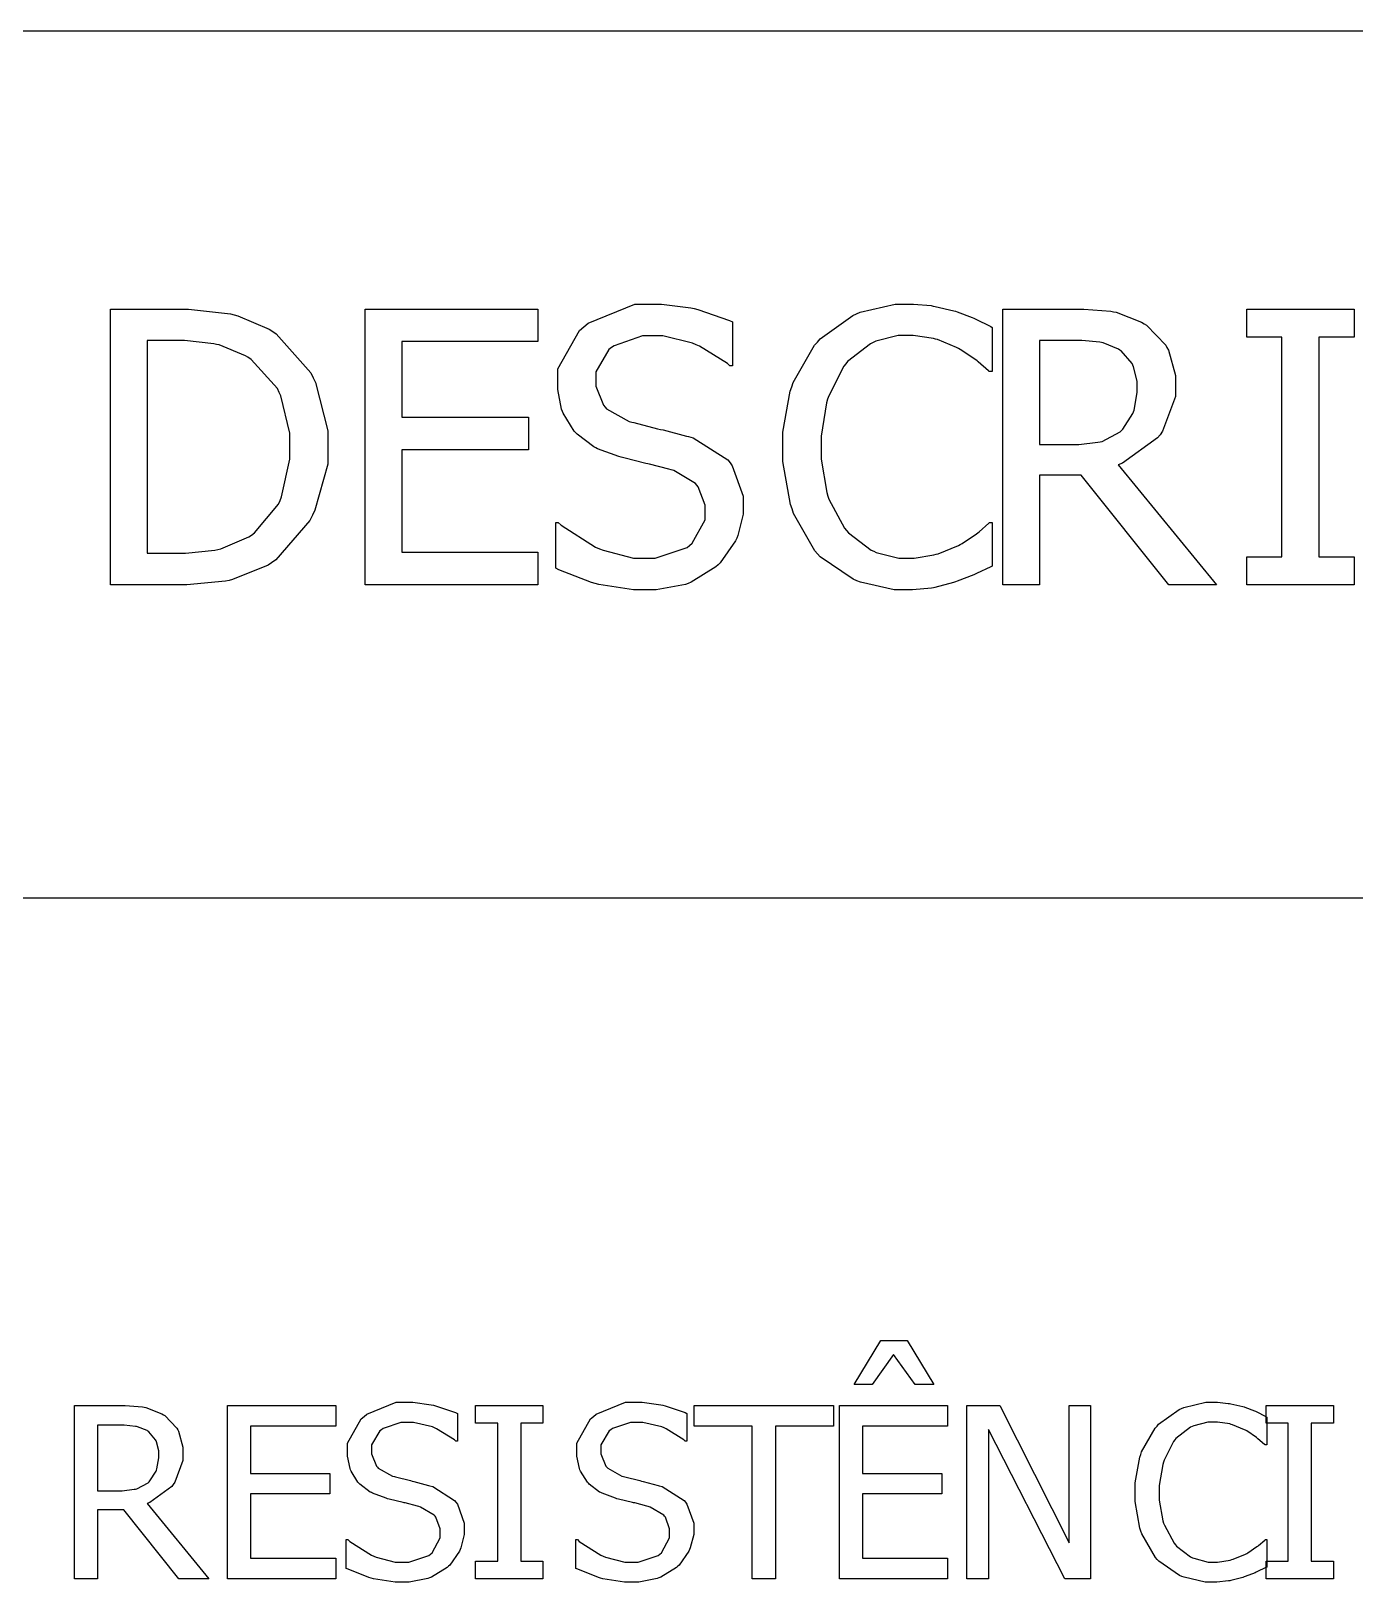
# Model space of a CAD drawing. Header units: millimetres. Extents: x 1974 to 2099, y 1386 to 1555.
# Drawn here: x 2093.226 to 2094.515, y 1488.357 to 1489.868 of the extents above; entities that cross this region are included whole.
import ezdxf

# ---------------------------------------------------------------- set-up
doc = ezdxf.new("R2010")
doc.units = ezdxf.units.MM
doc.layers.add('TEXTO', color=4, linetype='Continuous')

msp = doc.modelspace()

# ---------------------------------------------------------------- linework, layer by layer
at = {"layer": 'TEXTO', "color": 0}
for p, q in [((2098.7779, 1489.868), (2069.8934, 1489.868)), ((2093.3031, 1489.3284), (2093.3031, 1489.5971)), ((2093.3031, 1489.5971), (2093.3643, 1489.5971)), ((2093.3643, 1489.5971), (2093.3792, 1489.5971)), ((2093.3792, 1489.5971), (2093.4201, 1489.5924)), ((2093.4201, 1489.5924), (2093.4237, 1489.5914)), ((2093.4237, 1489.5914), (2093.4272, 1489.5906)), ((2093.4272, 1489.5906), (2093.4579, 1489.5775)), ((2093.5514, 1489.3284), (2093.5514, 1489.5971)), ((2093.5514, 1489.5971), (2093.7195, 1489.5971)), ((2093.7195, 1489.5971), (2093.7195, 1489.5654)), ((2093.7685, 1489.5835), (2093.814, 1489.602)), ((2093.814, 1489.602), (2093.8292, 1489.602)), ((2093.8292, 1489.602), (2093.8399, 1489.602)), ((2093.8399, 1489.602), (2093.8684, 1489.5982)), ((2093.8684, 1489.5982), (2093.8719, 1489.5975)), ((2093.8719, 1489.5975), (2093.8752, 1489.5968)), ((2093.8752, 1489.5968), (2093.9063, 1489.5861)), ((2093.9944, 1489.568), (2094.0262, 1489.5909)), ((2094.0262, 1489.5909), (2094.0299, 1489.5925)), ((2094.0299, 1489.5925), (2094.0335, 1489.5942)), ((2094.0335, 1489.5942), (2094.0677, 1489.602)), ((2094.0677, 1489.602), (2094.0792, 1489.602)), ((2094.0792, 1489.602), (2094.0855, 1489.602)), ((2094.0855, 1489.602), (2094.1026, 1489.6004)), ((2094.1026, 1489.6004), (2094.1046, 1489.5999)), ((2094.1046, 1489.5999), (2094.1066, 1489.5997)), ((2094.1066, 1489.5997), (2094.1247, 1489.5955)), ((2094.1247, 1489.5955), (2094.1265, 1489.5949)), ((2094.1265, 1489.5949), (2094.1279, 1489.5945)), ((2094.1279, 1489.5945), (2094.1426, 1489.5888)), ((2094.1724, 1489.3284), (2094.1724, 1489.5971)), ((2094.1724, 1489.5971), (2094.2417, 1489.5971)), ((2094.2417, 1489.5971), (2094.2513, 1489.5971)), ((2094.2513, 1489.5971), (2094.2777, 1489.595)), ((2094.2777, 1489.595), (2094.2804, 1489.5945)), ((2094.2804, 1489.5945), (2094.2829, 1489.5942)), ((2094.2829, 1489.5942), (2094.3077, 1489.5844)), ((2094.4103, 1489.5697), (2094.4103, 1489.5971)), ((2094.4103, 1489.5971), (2094.5146, 1489.5971)), ((2094.5146, 1489.5971), (2094.5146, 1489.5697)), ((2093.4579, 1489.5775), (2093.4605, 1489.5758)), ((2093.4605, 1489.5758), (2093.4647, 1489.573)), ((2093.7389, 1489.5388), (2093.76, 1489.5762)), ((2093.76, 1489.5762), (2093.7643, 1489.5799)), ((2093.7643, 1489.5799), (2093.7685, 1489.5835)), ((2093.9063, 1489.5861), (2093.9092, 1489.5847)), ((2093.9092, 1489.5847), (2093.9092, 1489.5419)), ((2094.1426, 1489.5888), (2094.1441, 1489.5881)), ((2094.1441, 1489.5881), (2094.1455, 1489.5875)), ((2094.1455, 1489.5875), (2094.1607, 1489.5801)), ((2094.1607, 1489.5801), (2094.1622, 1489.5792)), ((2094.1622, 1489.5792), (2094.1622, 1489.5362)), ((2094.3077, 1489.5844), (2094.3102, 1489.5828)), ((2094.3102, 1489.5828), (2094.3125, 1489.5814)), ((2094.3125, 1489.5814), (2094.3311, 1489.5619)), ((2093.3661, 1489.5664), (2093.3388, 1489.5664)), ((2093.3388, 1489.5664), (2093.3388, 1489.3591)), ((2093.3754, 1489.5664), (2093.3661, 1489.5664)), ((2093.4038, 1489.5633), (2093.3754, 1489.5664)), ((2093.4065, 1489.5626), (2093.4038, 1489.5633)), ((2093.4091, 1489.5621), (2093.4065, 1489.5626)), ((2093.4346, 1489.5516), (2093.4091, 1489.5621)), ((2093.4647, 1489.573), (2093.4983, 1489.535)), ((2093.7195, 1489.5654), (2093.5871, 1489.5654)), ((2093.5871, 1489.5654), (2093.5871, 1489.4917)), ((2093.7939, 1489.5614), (2093.7914, 1489.5595)), ((2093.8216, 1489.5711), (2093.7939, 1489.5614)), ((2093.8316, 1489.5711), (2093.8216, 1489.5711)), ((2093.8412, 1489.5711), (2093.8316, 1489.5711)), ((2093.8702, 1489.5638), (2093.8412, 1489.5711)), ((2093.8736, 1489.5623), (2093.8702, 1489.5638)), ((2093.8769, 1489.5609), (2093.8736, 1489.5623)), ((2093.9044, 1489.5439), (2093.8769, 1489.5609)), ((2093.9682, 1489.5255), (2093.989, 1489.5619)), ((2093.989, 1489.5619), (2093.9918, 1489.5649)), ((2093.9918, 1489.5649), (2093.9944, 1489.568)), ((2094.0437, 1489.5633), (2094.0213, 1489.546)), ((2094.0463, 1489.5645), (2094.0437, 1489.5633)), ((2094.0488, 1489.5657), (2094.0463, 1489.5645)), ((2094.0706, 1489.5714), (2094.0488, 1489.5657)), ((2094.0788, 1489.5714), (2094.0706, 1489.5714)), ((2094.0852, 1489.5714), (2094.0788, 1489.5714)), ((2094.1048, 1489.5685), (2094.0852, 1489.5714)), ((2094.1068, 1489.5678), (2094.1048, 1489.5685)), ((2094.1088, 1489.5673), (2094.1068, 1489.5678)), ((2094.1274, 1489.5596), (2094.1088, 1489.5673)), ((2094.2434, 1489.5664), (2094.2081, 1489.5664)), ((2094.2081, 1489.5664), (2094.2081, 1489.4651)), ((2094.2494, 1489.5664), (2094.2434, 1489.5664)), ((2094.267, 1489.5647), (2094.2494, 1489.5664)), ((2094.2687, 1489.5644), (2094.267, 1489.5647)), ((2094.2702, 1489.5641), (2094.2687, 1489.5644)), ((2094.2851, 1489.558), (2094.2702, 1489.5641)), ((2094.3311, 1489.5619), (2094.3323, 1489.5595)), ((2094.4443, 1489.5697), (2094.4103, 1489.5697)), ((2094.4443, 1489.3558), (2094.4443, 1489.5697)), ((2094.5146, 1489.5697), (2094.4804, 1489.5697)), ((2094.4804, 1489.5697), (2094.4804, 1489.3558)), ((2093.437, 1489.5502), (2093.4346, 1489.5516)), ((2093.4403, 1489.5481), (2093.437, 1489.5502)), ((2093.4658, 1489.5196), (2093.4403, 1489.5481)), ((2093.7888, 1489.5576), (2093.776, 1489.536)), ((2093.7914, 1489.5595), (2093.7888, 1489.5576)), ((2094.0213, 1489.546), (2094.0195, 1489.5437)), ((2094.1292, 1489.5586), (2094.1274, 1489.5596)), ((2094.1309, 1489.5577), (2094.1292, 1489.5586)), ((2094.146, 1489.5477), (2094.1309, 1489.5577)), ((2094.1473, 1489.5466), (2094.146, 1489.5477)), ((2094.1483, 1489.5457), (2094.1473, 1489.5466)), ((2094.1585, 1489.5369), (2094.1483, 1489.5457)), ((2094.2864, 1489.5572), (2094.2851, 1489.558)), ((2094.2876, 1489.5563), (2094.2864, 1489.5572)), ((2094.2983, 1489.5439), (2094.2876, 1489.5563)), ((2094.3323, 1489.5595), (2094.3338, 1489.5572)), ((2094.3338, 1489.5572), (2094.3408, 1489.5324)), ((2093.4983, 1489.535), (2093.5007, 1489.5302)), ((2093.5007, 1489.5302), (2093.503, 1489.5255)), ((2093.7389, 1489.5251), (2093.7389, 1489.5388)), ((2093.776, 1489.536), (2093.776, 1489.5288)), ((2093.9065, 1489.5419), (2093.9044, 1489.5439)), ((2093.9092, 1489.5419), (2093.9065, 1489.5419)), ((2094.0175, 1489.5415), (2094.0028, 1489.5126)), ((2094.0195, 1489.5437), (2094.0175, 1489.5415)), ((2094.1592, 1489.5362), (2094.1585, 1489.5369)), ((2094.1622, 1489.5362), (2094.1592, 1489.5362)), ((2094.2991, 1489.5423), (2094.2983, 1489.5439)), ((2094.2998, 1489.5409), (2094.2991, 1489.5423)), ((2094.3033, 1489.5267), (2094.2998, 1489.5409)), ((2094.3408, 1489.5324), (2094.3408, 1489.5242)), ((2093.4675, 1489.5159), (2093.4658, 1489.5196)), ((2093.4691, 1489.5124), (2093.4675, 1489.5159)), ((2093.503, 1489.5255), (2093.515, 1489.4783)), ((2093.7389, 1489.5187), (2093.7389, 1489.5251)), ((2093.7426, 1489.4995), (2093.7389, 1489.5187)), ((2093.776, 1489.5288), (2093.776, 1489.5221)), ((2093.776, 1489.5221), (2093.7835, 1489.5033)), ((2093.9582, 1489.4772), (2093.9654, 1489.5171)), ((2093.9654, 1489.5171), (2093.9669, 1489.5213)), ((2093.9669, 1489.5213), (2093.9682, 1489.5255)), ((2094.3003, 1489.4987), (2094.3033, 1489.5159)), ((2094.3033, 1489.5215), (2094.3033, 1489.5267)), ((2094.3033, 1489.5159), (2094.3033, 1489.5215)), ((2094.3033, 1489.5215), (2094.3033, 1489.5215)), ((2094.3408, 1489.5242), (2094.3408, 1489.5119)), ((2093.4778, 1489.4762), (2093.4691, 1489.5124)), ((2093.7434, 1489.4974), (2093.7426, 1489.4995)), ((2093.7835, 1489.5033), (2093.785, 1489.5016)), ((2093.785, 1489.5016), (2093.7865, 1489.5)), ((2093.7865, 1489.5), (2093.8083, 1489.4876)), ((2094.0007, 1489.5057), (2093.9955, 1489.4734)), ((2094.0018, 1489.5092), (2094.0007, 1489.5057)), ((2094.0028, 1489.5126), (2094.0018, 1489.5092)), ((2094.3408, 1489.5119), (2094.3281, 1489.4781)), ((2093.5871, 1489.4917), (2093.7105, 1489.4917)), ((2093.7105, 1489.4917), (2093.7105, 1489.46)), ((2093.7442, 1489.4955), (2093.7434, 1489.4974)), ((2093.7549, 1489.4781), (2093.7442, 1489.4955)), ((2093.8083, 1489.4876), (2093.8111, 1489.4869)), ((2093.8111, 1489.4869), (2093.813, 1489.4864)), ((2093.813, 1489.4864), (2093.8362, 1489.4805)), ((2094.2894, 1489.4801), (2094.2991, 1489.4952)), ((2094.2991, 1489.4952), (2094.2996, 1489.4969)), ((2094.2996, 1489.4969), (2094.3003, 1489.4987)), ((2093.4778, 1489.463), (2093.4778, 1489.4762)), ((2093.515, 1489.4783), (2093.515, 1489.4625)), ((2093.7564, 1489.4766), (2093.7549, 1489.4781)), ((2093.7577, 1489.4751), (2093.7564, 1489.4766)), ((2093.774, 1489.4629), (2093.7577, 1489.4751)), ((2093.8362, 1489.4805), (2093.839, 1489.4798)), ((2093.839, 1489.4798), (2093.8417, 1489.4793)), ((2093.8417, 1489.4793), (2093.8644, 1489.4734)), ((2093.8644, 1489.4734), (2093.8663, 1489.4728)), ((2093.8663, 1489.4728), (2093.8708, 1489.4715)), ((2093.8708, 1489.4715), (2093.9046, 1489.4501)), ((2093.9582, 1489.4625), (2093.9582, 1489.4772)), ((2093.9955, 1489.4734), (2093.9955, 1489.4625)), ((2094.2692, 1489.4682), (2094.2866, 1489.4775)), ((2094.2866, 1489.4775), (2094.2881, 1489.4788)), ((2094.2881, 1489.4788), (2094.2894, 1489.4801)), ((2094.3232, 1489.4715), (2094.2891, 1489.447)), ((2094.3256, 1489.4747), (2094.3232, 1489.4715)), ((2094.3281, 1489.4781), (2094.3256, 1489.4747)), ((2093.4778, 1489.4508), (2093.4778, 1489.463)), ((2093.4778, 1489.463), (2093.4778, 1489.463)), ((2093.515, 1489.4625), (2093.515, 1489.4459)), ((2093.515, 1489.4625), (2093.515, 1489.4625)), ((2093.7105, 1489.46), (2093.5871, 1489.46)), ((2093.5871, 1489.46), (2093.5871, 1489.3602)), ((2093.7759, 1489.462), (2093.774, 1489.4629)), ((2093.7777, 1489.461), (2093.7759, 1489.462)), ((2093.7985, 1489.4534), (2093.7777, 1489.461)), ((2093.9582, 1489.4486), (2093.9582, 1489.4625)), ((2093.9955, 1489.4625), (2093.9955, 1489.4507)), ((2094.2081, 1489.4651), (2094.2395, 1489.4651)), ((2094.2395, 1489.4651), (2094.2464, 1489.4651)), ((2094.2464, 1489.4651), (2094.265, 1489.4674)), ((2094.265, 1489.4674), (2094.2673, 1489.4677)), ((2094.2673, 1489.4677), (2094.2692, 1489.4682)), ((2093.4699, 1489.4141), (2093.4778, 1489.4508)), ((2093.515, 1489.4459), (2093.5024, 1489.401)), ((2093.8008, 1489.4527), (2093.7985, 1489.4534)), ((2093.8033, 1489.4521), (2093.8008, 1489.4527)), ((2093.8248, 1489.4467), (2093.8033, 1489.4521)), ((2093.8266, 1489.4464), (2093.8248, 1489.4467)), ((2093.8282, 1489.446), (2093.8266, 1489.4464)), ((2093.8471, 1489.4412), (2093.8282, 1489.446)), ((2093.8493, 1489.4405), (2093.8471, 1489.4412)), ((2093.8521, 1489.4397), (2093.8493, 1489.4405)), ((2093.8732, 1489.4272), (2093.8521, 1489.4397)), ((2093.9046, 1489.4501), (2093.9068, 1489.4472)), ((2093.9068, 1489.4472), (2093.9089, 1489.4444)), ((2093.9089, 1489.4444), (2093.9196, 1489.4148)), ((2093.9656, 1489.4067), (2093.9582, 1489.4486)), ((2093.9955, 1489.4507), (2094.0009, 1489.4184)), ((2094.2891, 1489.447), (2094.2849, 1489.4453)), ((2094.2849, 1489.4453), (2094.3805, 1489.3284)), ((2094.2849, 1489.4453), (2094.2849, 1489.4453)), ((2093.8745, 1489.4254), (2093.8732, 1489.4272)), ((2093.8758, 1489.4238), (2093.8745, 1489.4254)), ((2093.8825, 1489.4059), (2093.8758, 1489.4238)), ((2094.2489, 1489.4353), (2094.2081, 1489.4353)), ((2094.2081, 1489.4353), (2094.2081, 1489.3284)), ((2094.3341, 1489.3284), (2094.2489, 1489.4353)), ((2093.4667, 1489.4071), (2093.4684, 1489.4106)), ((2093.4684, 1489.4106), (2093.4699, 1489.4141)), ((2093.9196, 1489.4148), (2093.9196, 1489.4049)), ((2094.0009, 1489.4184), (2094.0021, 1489.4149)), ((2094.0021, 1489.4149), (2094.0031, 1489.4117)), ((2094.0031, 1489.4117), (2094.0183, 1489.3836)), ((2093.4434, 1489.3791), (2093.4667, 1489.4071)), ((2093.5, 1489.3961), (2093.4975, 1489.3912)), ((2093.5024, 1489.401), (2093.5, 1489.3961)), ((2093.8825, 1489.3994), (2093.8825, 1489.4059)), ((2093.8825, 1489.3918), (2093.8825, 1489.3994)), ((2093.9196, 1489.3971), (2093.9143, 1489.3764)), ((2093.9196, 1489.4049), (2093.9196, 1489.3971)), ((2093.9671, 1489.4023), (2093.9656, 1489.4067)), ((2093.9685, 1489.398), (2093.9671, 1489.4023)), ((2093.9893, 1489.3616), (2093.9685, 1489.398)), ((2093.4405, 1489.3769), (2093.4434, 1489.3791)), ((2093.4975, 1489.3912), (2093.4642, 1489.3527)), ((2093.7369, 1489.3445), (2093.7369, 1489.3892)), ((2093.7369, 1489.3892), (2093.7393, 1489.3892)), ((2093.7393, 1489.3892), (2093.7423, 1489.3864)), ((2093.7423, 1489.3864), (2093.7757, 1489.365)), ((2093.8699, 1489.3689), (2093.8825, 1489.3918)), ((2094.0183, 1489.3836), (2094.0203, 1489.3813)), ((2094.0203, 1489.3813), (2094.0221, 1489.3791)), ((2094.0221, 1489.3791), (2094.0442, 1489.3623)), ((2094.1468, 1489.3782), (2094.1481, 1489.3792)), ((2094.1481, 1489.3792), (2094.1493, 1489.3801)), ((2094.1493, 1489.3801), (2094.1587, 1489.3885)), ((2094.1587, 1489.3885), (2094.1595, 1489.3892)), ((2094.1595, 1489.3892), (2094.1622, 1489.3892)), ((2094.1622, 1489.3892), (2094.1622, 1489.3466)), ((2093.4077, 1489.3629), (2093.4107, 1489.3635)), ((2093.4107, 1489.3635), (2093.4379, 1489.3753)), ((2093.4379, 1489.3753), (2093.4405, 1489.3769)), ((2093.7757, 1489.365), (2093.7794, 1489.3635)), ((2093.7794, 1489.3635), (2093.7831, 1489.362)), ((2093.8337, 1489.3543), (2093.8648, 1489.3647)), ((2093.8648, 1489.3647), (2093.8673, 1489.3668)), ((2093.8673, 1489.3668), (2093.8699, 1489.3689)), ((2093.9122, 1489.3713), (2093.8972, 1489.3497)), ((2093.9132, 1489.3738), (2093.9122, 1489.3713)), ((2093.9143, 1489.3764), (2093.9132, 1489.3738)), ((2094.1096, 1489.3587), (2094.1292, 1489.3668)), ((2094.1292, 1489.3668), (2094.1309, 1489.3677)), ((2094.1309, 1489.3677), (2094.1327, 1489.3687)), ((2094.1327, 1489.3687), (2094.1468, 1489.3782)), ((2093.3388, 1489.3591), (2093.3661, 1489.3591)), ((2093.3661, 1489.3591), (2093.3764, 1489.3591)), ((2093.3764, 1489.3591), (2093.4047, 1489.3623)), ((2093.4047, 1489.3623), (2093.4077, 1489.3629)), ((2093.4601, 1489.3499), (2093.4567, 1489.3477)), ((2093.4642, 1489.3527), (2093.4601, 1489.3499)), ((2093.5871, 1489.3602), (2093.7195, 1489.3602)), ((2093.7195, 1489.3602), (2093.7195, 1489.3284)), ((2093.7831, 1489.362), (2093.8127, 1489.3543)), ((2093.8127, 1489.3543), (2093.8226, 1489.3543)), ((2093.8226, 1489.3543), (2093.8337, 1489.3543)), ((2093.8972, 1489.3497), (2093.8953, 1489.3478)), ((2093.992, 1489.3587), (2093.9893, 1489.3616)), ((2093.9946, 1489.3558), (2093.992, 1489.3587)), ((2094.0266, 1489.3339), (2093.9946, 1489.3558)), ((2094.0442, 1489.3623), (2094.0467, 1489.3611)), ((2094.0467, 1489.3611), (2094.0492, 1489.36)), ((2094.0492, 1489.36), (2094.0713, 1489.3543)), ((2094.0713, 1489.3543), (2094.0788, 1489.3543)), ((2094.0788, 1489.3543), (2094.086, 1489.3543)), ((2094.086, 1489.3543), (2094.1053, 1489.3575)), ((2094.1053, 1489.3575), (2094.1076, 1489.3581)), ((2094.1076, 1489.3581), (2094.1096, 1489.3587)), ((2094.4103, 1489.3284), (2094.4103, 1489.3558)), ((2094.4103, 1489.3558), (2094.4443, 1489.3558)), ((2094.4804, 1489.3558), (2094.5146, 1489.3558)), ((2094.5146, 1489.3558), (2094.5146, 1489.3284)), ((2094.5146, 1489.3558), (2094.5146, 1489.3558)), ((2093.4221, 1489.3335), (2093.4187, 1489.3327)), ((2093.4567, 1489.3477), (2093.4221, 1489.3335)), ((2093.7398, 1489.343), (2093.7369, 1489.3445)), ((2093.7719, 1489.3307), (2093.7398, 1489.343)), ((2093.893, 1489.3459), (2093.8687, 1489.3309)), ((2093.8953, 1489.3478), (2093.893, 1489.3459)), ((2094.0302, 1489.3323), (2094.0266, 1489.3339)), ((2094.1441, 1489.3381), (2094.1281, 1489.3319)), ((2094.1455, 1489.3387), (2094.1441, 1489.3381)), ((2094.1468, 1489.3394), (2094.1455, 1489.3387)), ((2094.1607, 1489.3459), (2094.1468, 1489.3394)), ((2094.1622, 1489.3466), (2094.1607, 1489.3459)), ((2093.365, 1489.3284), (2093.3031, 1489.3284)), ((2093.3775, 1489.3284), (2093.365, 1489.3284)), ((2093.4151, 1489.332), (2093.3775, 1489.3284)), ((2093.4187, 1489.3327), (2093.4151, 1489.332)), ((2093.7195, 1489.3284), (2093.5514, 1489.3284)), ((2093.7195, 1489.3284), (2093.7195, 1489.3284)), ((2093.7754, 1489.3296), (2093.7719, 1489.3307)), ((2093.7788, 1489.3286), (2093.7754, 1489.3296)), ((2093.8126, 1489.3235), (2093.7788, 1489.3286)), ((2093.8251, 1489.3235), (2093.8126, 1489.3235)), ((2093.8347, 1489.3235), (2093.8251, 1489.3235)), ((2093.8251, 1489.3235), (2093.8251, 1489.3235)), ((2093.8632, 1489.3288), (2093.8347, 1489.3235)), ((2093.866, 1489.3298), (2093.8632, 1489.3288)), ((2093.8687, 1489.3309), (2093.866, 1489.3298)), ((2094.0338, 1489.3309), (2094.0302, 1489.3323)), ((2094.0665, 1489.3235), (2094.0338, 1489.3309)), ((2094.0786, 1489.3235), (2094.0665, 1489.3235)), ((2094.0846, 1489.3235), (2094.0786, 1489.3235)), ((2094.0786, 1489.3235), (2094.0786, 1489.3235)), ((2094.1029, 1489.3252), (2094.0846, 1489.3235)), ((2094.1048, 1489.3255), (2094.1029, 1489.3252)), ((2094.1063, 1489.3259), (2094.1048, 1489.3255)), ((2094.1245, 1489.3307), (2094.1063, 1489.3259)), ((2094.1265, 1489.3312), (2094.1245, 1489.3307)), ((2094.1281, 1489.3319), (2094.1265, 1489.3312)), ((2094.2081, 1489.3284), (2094.1724, 1489.3284)), ((2094.3805, 1489.3284), (2094.3341, 1489.3284)), ((2094.5146, 1489.3284), (2094.4103, 1489.3284)), ((2098.7779, 1489.0232), (2069.8934, 1489.0232)), ((2094.0276, 1488.5492), (2094.0535, 1488.5922)), ((2094.0661, 1488.5783), (2094.0452, 1488.5492)), ((2094.0535, 1488.5922), (2094.0792, 1488.5922)), ((2094.087, 1488.5492), (2094.0661, 1488.5783)), ((2094.0792, 1488.5922), (2094.1051, 1488.5492)), ((2094.0792, 1488.5922), (2094.0792, 1488.5922)), ((2094.0452, 1488.5492), (2094.0276, 1488.5492)), ((2094.1051, 1488.5492), (2094.087, 1488.5492)), ((2093.2681, 1488.3598), (2093.2681, 1488.5287)), ((2093.2681, 1488.5287), (2093.3116, 1488.5287)), ((2093.3116, 1488.5287), (2093.3176, 1488.5287)), ((2093.3176, 1488.5287), (2093.3343, 1488.5274)), ((2093.3343, 1488.5274), (2093.336, 1488.5271)), ((2093.336, 1488.5271), (2093.3376, 1488.5269)), ((2093.3376, 1488.5269), (2093.3531, 1488.5207)), ((2093.3531, 1488.5207), (2093.3547, 1488.5197)), ((2093.3547, 1488.5197), (2093.3561, 1488.5189)), ((2093.3561, 1488.5189), (2093.3678, 1488.5066)), ((2093.4171, 1488.3598), (2093.4171, 1488.5287)), ((2093.4171, 1488.5287), (2093.5227, 1488.5287)), ((2093.5227, 1488.5287), (2093.5227, 1488.5087)), ((2093.5475, 1488.5156), (2093.5502, 1488.5179)), ((2093.5502, 1488.5179), (2093.5528, 1488.5202)), ((2093.5528, 1488.5202), (2093.5814, 1488.5318)), ((2093.5814, 1488.5318), (2093.591, 1488.5318)), ((2093.591, 1488.5318), (2093.5977, 1488.5318)), ((2093.5977, 1488.5318), (2093.6157, 1488.5294)), ((2093.6157, 1488.5294), (2093.6178, 1488.5289)), ((2093.6178, 1488.5289), (2093.6199, 1488.5284)), ((2093.6199, 1488.5284), (2093.6394, 1488.5218)), ((2093.6394, 1488.5218), (2093.6413, 1488.5208)), ((2093.6413, 1488.5208), (2093.6413, 1488.494)), ((2093.6589, 1488.5115), (2093.6589, 1488.5287)), ((2093.6589, 1488.5287), (2093.7245, 1488.5287)), ((2093.7245, 1488.5287), (2093.7245, 1488.5115)), ((2093.7709, 1488.5156), (2093.7736, 1488.5179)), ((2093.7736, 1488.5179), (2093.7762, 1488.5202)), ((2093.7762, 1488.5202), (2093.8049, 1488.5318)), ((2093.8049, 1488.5318), (2093.8144, 1488.5318)), ((2093.8144, 1488.5318), (2093.8211, 1488.5318)), ((2093.8211, 1488.5318), (2093.8392, 1488.5294)), ((2093.8392, 1488.5294), (2093.8413, 1488.5289)), ((2093.8413, 1488.5289), (2093.8434, 1488.5284)), ((2093.8434, 1488.5284), (2093.8629, 1488.5218)), ((2093.8629, 1488.5218), (2093.8647, 1488.5208)), ((2093.8647, 1488.5208), (2093.8647, 1488.494)), ((2093.8718, 1488.5087), (2093.8718, 1488.5287)), ((2093.8718, 1488.5287), (2094.0076, 1488.5287)), ((2094.0076, 1488.5287), (2094.0076, 1488.5087)), ((2094.0132, 1488.3598), (2094.0132, 1488.5287)), ((2094.0132, 1488.5287), (2094.1187, 1488.5287)), ((2094.1187, 1488.5287), (2094.1187, 1488.5087)), ((2094.1374, 1488.3598), (2094.1374, 1488.5287)), ((2094.1374, 1488.5287), (2094.1694, 1488.5287)), ((2094.1694, 1488.5287), (2094.2372, 1488.395)), ((2094.2372, 1488.395), (2094.2372, 1488.5287)), ((2094.2372, 1488.5287), (2094.258, 1488.5287)), ((2094.258, 1488.5287), (2094.258, 1488.3598)), ((2094.258, 1488.5287), (2094.258, 1488.5287)), ((2094.3241, 1488.5104), (2094.3443, 1488.5249)), ((2094.3443, 1488.5249), (2094.3465, 1488.5258)), ((2094.3465, 1488.5258), (2094.3487, 1488.5269)), ((2094.3487, 1488.5269), (2094.3703, 1488.5318)), ((2094.3703, 1488.5318), (2094.3775, 1488.5318)), ((2094.3775, 1488.5318), (2094.3815, 1488.5318)), ((2094.3815, 1488.5318), (2094.3921, 1488.5308)), ((2094.3921, 1488.5308), (2094.3934, 1488.5305)), ((2094.3934, 1488.5305), (2094.3947, 1488.5303)), ((2094.3947, 1488.5303), (2094.4064, 1488.5278)), ((2094.4064, 1488.5278), (2094.4074, 1488.5274)), ((2094.4074, 1488.5274), (2094.4081, 1488.5271)), ((2094.4081, 1488.5271), (2094.4175, 1488.5236)), ((2094.4175, 1488.5236), (2094.4185, 1488.5231)), ((2094.4185, 1488.5231), (2094.4193, 1488.5227)), ((2094.4193, 1488.5227), (2094.4287, 1488.5181)), ((2094.4287, 1488.5181), (2094.4297, 1488.5175)), ((2094.429, 1488.5115), (2094.429, 1488.5287)), ((2094.429, 1488.5287), (2094.4945, 1488.5287)), ((2094.4297, 1488.5175), (2094.4297, 1488.4904)), ((2094.4945, 1488.5287), (2094.4945, 1488.5115)), ((2093.3128, 1488.5094), (2093.2906, 1488.5094)), ((2093.2906, 1488.5094), (2093.2906, 1488.4457)), ((2093.3165, 1488.5094), (2093.3128, 1488.5094)), ((2093.3276, 1488.5084), (2093.3165, 1488.5094)), ((2093.3286, 1488.5081), (2093.3276, 1488.5084)), ((2093.3296, 1488.5079), (2093.3286, 1488.5081)), ((2093.3388, 1488.5042), (2093.3296, 1488.5079)), ((2093.3397, 1488.5036), (2093.3388, 1488.5042)), ((2093.3405, 1488.503), (2093.3397, 1488.5036)), ((2093.3472, 1488.4953), (2093.3405, 1488.503)), ((2093.3678, 1488.5066), (2093.3687, 1488.5051)), ((2093.3687, 1488.5051), (2093.3694, 1488.5036)), ((2093.3694, 1488.5036), (2093.3738, 1488.4881)), ((2093.5227, 1488.5087), (2093.4396, 1488.5087)), ((2093.4396, 1488.5087), (2093.4396, 1488.4625)), ((2093.5342, 1488.4921), (2093.5475, 1488.5156)), ((2093.5655, 1488.5039), (2093.5576, 1488.4904)), ((2093.5671, 1488.5051), (2093.5655, 1488.5039)), ((2093.5687, 1488.5063), (2093.5671, 1488.5051)), ((2093.5861, 1488.5123), (2093.5687, 1488.5063)), ((2093.5925, 1488.5123), (2093.5861, 1488.5123)), ((2093.5985, 1488.5123), (2093.5925, 1488.5123)), ((2093.6168, 1488.5079), (2093.5985, 1488.5123)), ((2093.6189, 1488.5069), (2093.6168, 1488.5079)), ((2093.6209, 1488.5061), (2093.6189, 1488.5069)), ((2093.6382, 1488.4953), (2093.6209, 1488.5061)), ((2093.6805, 1488.5115), (2093.6589, 1488.5115)), ((2093.6805, 1488.377), (2093.6805, 1488.5115)), ((2093.7245, 1488.5115), (2093.703, 1488.5115)), ((2093.703, 1488.5115), (2093.703, 1488.377)), ((2093.7576, 1488.4921), (2093.7709, 1488.5156)), ((2093.789, 1488.5039), (2093.781, 1488.4904)), ((2093.7907, 1488.5051), (2093.789, 1488.5039)), ((2093.7922, 1488.5063), (2093.7907, 1488.5051)), ((2093.8096, 1488.5123), (2093.7922, 1488.5063)), ((2093.8159, 1488.5123), (2093.8096, 1488.5123)), ((2093.8219, 1488.5123), (2093.8159, 1488.5123)), ((2093.8403, 1488.5079), (2093.8219, 1488.5123)), ((2093.8424, 1488.5069), (2093.8403, 1488.5079)), ((2093.8444, 1488.5061), (2093.8424, 1488.5069)), ((2093.8617, 1488.4953), (2093.8444, 1488.5061)), ((2093.9284, 1488.5087), (2093.8718, 1488.5087)), ((2093.9284, 1488.3598), (2093.9284, 1488.5087)), ((2094.0076, 1488.5087), (2093.951, 1488.5087)), ((2093.951, 1488.5087), (2093.951, 1488.3598)), ((2094.1187, 1488.5087), (2094.0356, 1488.5087)), ((2094.0356, 1488.5087), (2094.0356, 1488.4625)), ((2094.233, 1488.3598), (2094.1585, 1488.5054)), ((2094.1585, 1488.5054), (2094.1585, 1488.3598)), ((2094.3077, 1488.4837), (2094.3209, 1488.5066)), ((2094.3209, 1488.5066), (2094.3227, 1488.5085)), ((2094.3227, 1488.5085), (2094.3241, 1488.5104)), ((2094.3552, 1488.5075), (2094.341, 1488.4966)), ((2094.3569, 1488.5082), (2094.3552, 1488.5075)), ((2094.3584, 1488.5089), (2094.3569, 1488.5082)), ((2094.3721, 1488.5126), (2094.3584, 1488.5089)), ((2094.3773, 1488.5126), (2094.3721, 1488.5126)), ((2094.3815, 1488.5126), (2094.3773, 1488.5126)), ((2094.3937, 1488.5107), (2094.3815, 1488.5126)), ((2094.3949, 1488.5103), (2094.3937, 1488.5107)), ((2094.3962, 1488.51), (2094.3949, 1488.5103)), ((2094.4078, 1488.5051), (2094.3962, 1488.51)), ((2094.409, 1488.5046), (2094.4078, 1488.5051)), ((2094.41, 1488.504), (2094.409, 1488.5046)), ((2094.4195, 1488.4976), (2094.41, 1488.504)), ((2094.4503, 1488.5115), (2094.429, 1488.5115)), ((2094.4503, 1488.377), (2094.4503, 1488.5115)), ((2094.4945, 1488.5115), (2094.4729, 1488.5115)), ((2094.4729, 1488.5115), (2094.4729, 1488.377)), ((2093.3477, 1488.4943), (2093.3472, 1488.4953)), ((2093.3481, 1488.4933), (2093.3477, 1488.4943)), ((2093.3503, 1488.4845), (2093.3481, 1488.4933)), ((2093.3738, 1488.4881), (2093.3738, 1488.4828)), ((2093.5342, 1488.4834), (2093.5342, 1488.4921)), ((2093.5576, 1488.4904), (2093.5576, 1488.4859)), ((2093.6396, 1488.494), (2093.6382, 1488.4953)), ((2093.6413, 1488.494), (2093.6396, 1488.494)), ((2093.7576, 1488.4834), (2093.7576, 1488.4921)), ((2093.781, 1488.4904), (2093.781, 1488.4859)), ((2093.8631, 1488.494), (2093.8617, 1488.4953)), ((2093.8647, 1488.494), (2093.8631, 1488.494)), ((2094.3388, 1488.4937), (2094.3296, 1488.4756)), ((2094.3401, 1488.4951), (2094.3388, 1488.4937)), ((2094.341, 1488.4966), (2094.3401, 1488.4951)), ((2094.4202, 1488.4969), (2094.4195, 1488.4976)), ((2094.421, 1488.4963), (2094.4202, 1488.4969)), ((2094.4274, 1488.4908), (2094.421, 1488.4963)), ((2094.4279, 1488.4904), (2094.4274, 1488.4908)), ((2094.4297, 1488.4904), (2094.4279, 1488.4904)), ((2093.3484, 1488.4669), (2093.3503, 1488.4777)), ((2093.3503, 1488.4812), (2093.3503, 1488.4845)), ((2093.3503, 1488.4777), (2093.3503, 1488.4812)), ((2093.3503, 1488.4812), (2093.3503, 1488.4812)), ((2093.3738, 1488.4751), (2093.3659, 1488.454)), ((2093.3738, 1488.4828), (2093.3738, 1488.4751)), ((2093.5342, 1488.4795), (2093.5342, 1488.4834)), ((2093.5366, 1488.4673), (2093.5342, 1488.4795)), ((2093.5576, 1488.4859), (2093.5576, 1488.4816)), ((2093.5576, 1488.4816), (2093.5622, 1488.4697)), ((2093.7576, 1488.4795), (2093.7576, 1488.4834)), ((2093.76, 1488.4673), (2093.7576, 1488.4795)), ((2093.781, 1488.4859), (2093.781, 1488.4816)), ((2093.781, 1488.4816), (2093.7857, 1488.4697)), ((2094.3015, 1488.4533), (2094.306, 1488.4784)), ((2094.306, 1488.4784), (2094.307, 1488.481)), ((2094.307, 1488.481), (2094.3077, 1488.4837)), ((2094.3289, 1488.4735), (2094.3284, 1488.4713)), ((2094.3296, 1488.4756), (2094.3289, 1488.4735)), ((2093.3416, 1488.4552), (2093.3476, 1488.4647)), ((2093.3476, 1488.4647), (2093.348, 1488.4658)), ((2093.348, 1488.4658), (2093.3484, 1488.4669)), ((2093.4396, 1488.4625), (2093.517, 1488.4625)), ((2093.517, 1488.4625), (2093.517, 1488.4425)), ((2093.5371, 1488.4661), (2093.5366, 1488.4673)), ((2093.5375, 1488.4648), (2093.5371, 1488.4661)), ((2093.5443, 1488.454), (2093.5375, 1488.4648)), ((2093.5622, 1488.4697), (2093.5632, 1488.4687)), ((2093.5632, 1488.4687), (2093.564, 1488.4676)), ((2093.564, 1488.4676), (2093.5778, 1488.4599)), ((2093.5778, 1488.4599), (2093.5797, 1488.4594)), ((2093.5797, 1488.4594), (2093.5809, 1488.4591)), ((2093.5809, 1488.4591), (2093.5954, 1488.4555)), ((2093.7605, 1488.4661), (2093.76, 1488.4673)), ((2093.761, 1488.4648), (2093.7605, 1488.4661)), ((2093.7678, 1488.454), (2093.761, 1488.4648)), ((2093.7857, 1488.4697), (2093.7867, 1488.4687)), ((2093.7867, 1488.4687), (2093.7876, 1488.4676)), ((2093.7876, 1488.4676), (2093.8012, 1488.4599)), ((2093.8012, 1488.4599), (2093.8031, 1488.4594)), ((2093.8031, 1488.4594), (2093.8042, 1488.4591)), ((2093.8042, 1488.4591), (2093.8188, 1488.4555)), ((2094.0356, 1488.4625), (2094.113, 1488.4625)), ((2094.113, 1488.4625), (2094.113, 1488.4425)), ((2094.3284, 1488.4713), (2094.3248, 1488.4509)), ((2093.2906, 1488.4457), (2093.3102, 1488.4457)), ((2093.3102, 1488.4457), (2093.3145, 1488.4457)), ((2093.3145, 1488.4457), (2093.3263, 1488.4471)), ((2093.3263, 1488.4471), (2093.3276, 1488.4473)), ((2093.3276, 1488.4473), (2093.3289, 1488.4476)), ((2093.3289, 1488.4476), (2093.3399, 1488.4535)), ((2093.3399, 1488.4535), (2093.3408, 1488.4544)), ((2093.3408, 1488.4544), (2093.3416, 1488.4552)), ((2093.3628, 1488.4497), (2093.3414, 1488.4343)), ((2093.3644, 1488.4518), (2093.3628, 1488.4497)), ((2093.3659, 1488.454), (2093.3644, 1488.4518)), ((2093.517, 1488.4425), (2093.4396, 1488.4425)), ((2093.4396, 1488.4425), (2093.4396, 1488.3798)), ((2093.5452, 1488.453), (2093.5443, 1488.454)), ((2093.546, 1488.4521), (2093.5452, 1488.453)), ((2093.5562, 1488.4443), (2093.546, 1488.4521)), ((2093.5573, 1488.4438), (2093.5562, 1488.4443)), ((2093.5585, 1488.4432), (2093.5573, 1488.4438)), ((2093.5716, 1488.4383), (2093.5585, 1488.4432)), ((2093.5954, 1488.4555), (2093.5971, 1488.455)), ((2093.5971, 1488.455), (2093.5988, 1488.4546)), ((2093.5988, 1488.4546), (2093.613, 1488.4509)), ((2093.613, 1488.4509), (2093.6142, 1488.4505)), ((2093.6142, 1488.4505), (2093.6171, 1488.4497)), ((2093.6171, 1488.4497), (2093.6384, 1488.4363)), ((2093.7687, 1488.453), (2093.7678, 1488.454)), ((2093.7695, 1488.4521), (2093.7687, 1488.453)), ((2093.7797, 1488.4443), (2093.7695, 1488.4521)), ((2093.7809, 1488.4438), (2093.7797, 1488.4443)), ((2093.7821, 1488.4432), (2093.7809, 1488.4438)), ((2093.795, 1488.4383), (2093.7821, 1488.4432)), ((2093.8188, 1488.4555), (2093.8206, 1488.455)), ((2093.8206, 1488.455), (2093.8222, 1488.4546)), ((2093.8222, 1488.4546), (2093.8366, 1488.4509)), ((2093.8366, 1488.4509), (2093.8377, 1488.4505)), ((2093.8377, 1488.4505), (2093.8406, 1488.4497)), ((2093.8406, 1488.4497), (2093.8619, 1488.4363)), ((2094.113, 1488.4425), (2094.0356, 1488.4425)), ((2094.0356, 1488.4425), (2094.0356, 1488.3798)), ((2094.3015, 1488.444), (2094.3015, 1488.4533)), ((2094.3015, 1488.4353), (2094.3015, 1488.444)), ((2094.3248, 1488.4509), (2094.3248, 1488.444)), ((2094.3248, 1488.444), (2094.3248, 1488.4366)), ((2093.3162, 1488.427), (2093.2906, 1488.427)), ((2093.2906, 1488.427), (2093.2906, 1488.3598)), ((2093.3697, 1488.3598), (2093.3162, 1488.427)), ((2093.3414, 1488.4343), (2093.3388, 1488.4333)), ((2093.3388, 1488.4333), (2093.3989, 1488.3598)), ((2093.3388, 1488.4333), (2093.3388, 1488.4333)), ((2093.5731, 1488.4379), (2093.5716, 1488.4383)), ((2093.5746, 1488.4376), (2093.5731, 1488.4379)), ((2093.5882, 1488.4343), (2093.5746, 1488.4376)), ((2093.5893, 1488.434), (2093.5882, 1488.4343)), ((2093.5904, 1488.4338), (2093.5893, 1488.434)), ((2093.6022, 1488.4307), (2093.5904, 1488.4338)), ((2093.6035, 1488.4303), (2093.6022, 1488.4307)), ((2093.6053, 1488.4297), (2093.6035, 1488.4303)), ((2093.6186, 1488.4219), (2093.6053, 1488.4297)), ((2093.6384, 1488.4363), (2093.6397, 1488.4345)), ((2093.6397, 1488.4345), (2093.6411, 1488.4327)), ((2093.6411, 1488.4327), (2093.6478, 1488.414)), ((2093.7965, 1488.4379), (2093.795, 1488.4383)), ((2093.7981, 1488.4376), (2093.7965, 1488.4379)), ((2093.8116, 1488.4343), (2093.7981, 1488.4376)), ((2093.8128, 1488.434), (2093.8116, 1488.4343)), ((2093.8139, 1488.4338), (2093.8128, 1488.434)), ((2093.8257, 1488.4307), (2093.8139, 1488.4338)), ((2093.827, 1488.4303), (2093.8257, 1488.4307)), ((2093.8288, 1488.4297), (2093.827, 1488.4303)), ((2093.8421, 1488.4219), (2093.8288, 1488.4297)), ((2093.8619, 1488.4363), (2093.8632, 1488.4345)), ((2093.8632, 1488.4345), (2093.8645, 1488.4327)), ((2093.8645, 1488.4327), (2093.8713, 1488.414)), ((2094.306, 1488.4091), (2094.3015, 1488.4353)), ((2094.3248, 1488.4366), (2094.3284, 1488.4163)), ((2093.6194, 1488.4209), (2093.6186, 1488.4219)), ((2093.6202, 1488.4198), (2093.6194, 1488.4209)), ((2093.6245, 1488.4086), (2093.6202, 1488.4198)), ((2093.6478, 1488.414), (2093.6478, 1488.4079)), ((2093.843, 1488.4209), (2093.8421, 1488.4219)), ((2093.8437, 1488.4198), (2093.843, 1488.4209)), ((2093.8479, 1488.4086), (2093.8437, 1488.4198)), ((2093.8713, 1488.414), (2093.8713, 1488.4079)), ((2094.3284, 1488.4163), (2094.3291, 1488.4142)), ((2094.3291, 1488.4142), (2094.3298, 1488.4121)), ((2094.3298, 1488.4121), (2094.3393, 1488.3945)), ((2093.5329, 1488.3699), (2093.5329, 1488.3981)), ((2093.5329, 1488.3981), (2093.5345, 1488.3981)), ((2093.5345, 1488.3981), (2093.5363, 1488.3963)), ((2093.5363, 1488.3963), (2093.5573, 1488.3829)), ((2093.6164, 1488.3853), (2093.6245, 1488.3996)), ((2093.6245, 1488.4044), (2093.6245, 1488.4086)), ((2093.6245, 1488.3996), (2093.6245, 1488.4044)), ((2093.6478, 1488.403), (2093.6445, 1488.39)), ((2093.6478, 1488.4079), (2093.6478, 1488.403)), ((2093.7564, 1488.3699), (2093.7564, 1488.3981)), ((2093.7564, 1488.3981), (2093.758, 1488.3981)), ((2093.758, 1488.3981), (2093.7598, 1488.3963)), ((2093.7598, 1488.3963), (2093.7808, 1488.3829)), ((2093.8399, 1488.3853), (2093.8479, 1488.3996)), ((2093.8479, 1488.4044), (2093.8479, 1488.4086)), ((2093.8479, 1488.3996), (2093.8479, 1488.4044)), ((2093.8713, 1488.403), (2093.8679, 1488.39)), ((2093.8713, 1488.4079), (2093.8713, 1488.403)), ((2094.307, 1488.4063), (2094.306, 1488.4091)), ((2094.308, 1488.4036), (2094.307, 1488.4063)), ((2094.3212, 1488.3807), (2094.308, 1488.4036)), ((2094.4215, 1488.3924), (2094.4277, 1488.3976)), ((2094.4277, 1488.3976), (2094.4279, 1488.3981)), ((2094.4279, 1488.3981), (2094.4297, 1488.3981)), ((2094.4297, 1488.3981), (2094.4297, 1488.3713)), ((2093.5573, 1488.3829), (2093.5597, 1488.3819)), ((2093.5597, 1488.3819), (2093.562, 1488.381)), ((2093.562, 1488.381), (2093.5806, 1488.3761)), ((2093.5937, 1488.3761), (2093.6132, 1488.3827)), ((2093.6132, 1488.3827), (2093.6149, 1488.3839)), ((2093.6149, 1488.3839), (2093.6164, 1488.3853)), ((2093.6431, 1488.3868), (2093.6337, 1488.3732)), ((2093.6438, 1488.3884), (2093.6431, 1488.3868)), ((2093.6445, 1488.39), (2093.6438, 1488.3884)), ((2093.7808, 1488.3829), (2093.7832, 1488.3819)), ((2093.7832, 1488.3819), (2093.7855, 1488.381)), ((2093.7855, 1488.381), (2093.8041, 1488.3761)), ((2093.8173, 1488.3761), (2093.8368, 1488.3827)), ((2093.8368, 1488.3827), (2093.8384, 1488.3839)), ((2093.8384, 1488.3839), (2093.8399, 1488.3853)), ((2093.8666, 1488.3868), (2093.8571, 1488.3732)), ((2093.8673, 1488.3884), (2093.8666, 1488.3868)), ((2093.8679, 1488.39), (2093.8673, 1488.3884)), ((2094.3393, 1488.3945), (2094.3405, 1488.393)), ((2094.3405, 1488.393), (2094.3417, 1488.3917)), ((2094.3417, 1488.3917), (2094.3554, 1488.3812)), ((2094.3554, 1488.3812), (2094.3572, 1488.3804)), ((2094.3967, 1488.3789), (2094.409, 1488.3839)), ((2094.409, 1488.3839), (2094.41, 1488.3845)), ((2094.41, 1488.3845), (2094.4111, 1488.3852)), ((2094.4111, 1488.3852), (2094.42, 1488.3912)), ((2094.42, 1488.3912), (2094.421, 1488.3917)), ((2094.421, 1488.3917), (2094.4215, 1488.3924)), ((2093.4396, 1488.3798), (2093.5227, 1488.3798)), ((2093.5227, 1488.3798), (2093.5227, 1488.3598)), ((2093.5347, 1488.3691), (2093.5329, 1488.3699)), ((2093.555, 1488.3612), (2093.5347, 1488.3691)), ((2093.5806, 1488.3761), (2093.5868, 1488.3761)), ((2093.5868, 1488.3761), (2093.5937, 1488.3761)), ((2093.6311, 1488.3709), (2093.6158, 1488.3614)), ((2093.6325, 1488.3721), (2093.6311, 1488.3709)), ((2093.6337, 1488.3732), (2093.6325, 1488.3721)), ((2093.6589, 1488.3598), (2093.6589, 1488.377)), ((2093.6589, 1488.377), (2093.6805, 1488.377)), ((2093.703, 1488.377), (2093.7245, 1488.377)), ((2093.7245, 1488.377), (2093.7245, 1488.3598)), ((2093.7245, 1488.377), (2093.7245, 1488.377)), ((2093.7583, 1488.3691), (2093.7564, 1488.3699)), ((2093.7785, 1488.3612), (2093.7583, 1488.3691)), ((2093.8041, 1488.3761), (2093.8103, 1488.3761)), ((2093.8103, 1488.3761), (2093.8173, 1488.3761)), ((2093.8546, 1488.3709), (2093.8392, 1488.3614)), ((2093.856, 1488.3721), (2093.8546, 1488.3709)), ((2093.8571, 1488.3732), (2093.856, 1488.3721)), ((2094.0356, 1488.3798), (2094.1187, 1488.3798)), ((2094.1187, 1488.3798), (2094.1187, 1488.3598)), ((2094.3229, 1488.3788), (2094.3212, 1488.3807)), ((2094.3244, 1488.377), (2094.3229, 1488.3788)), ((2094.3445, 1488.3632), (2094.3244, 1488.377)), ((2094.3572, 1488.3804), (2094.3586, 1488.3798)), ((2094.3586, 1488.3798), (2094.3726, 1488.3761)), ((2094.3726, 1488.3761), (2094.3773, 1488.3761)), ((2094.3773, 1488.3761), (2094.3817, 1488.3761)), ((2094.3817, 1488.3761), (2094.3939, 1488.3781)), ((2094.3939, 1488.3781), (2094.3954, 1488.3785)), ((2094.3954, 1488.3785), (2094.3967, 1488.3789)), ((2094.4193, 1488.3662), (2094.4183, 1488.3658)), ((2094.42, 1488.3667), (2094.4193, 1488.3662)), ((2094.4287, 1488.3709), (2094.42, 1488.3667)), ((2094.4297, 1488.3713), (2094.4287, 1488.3709)), ((2094.429, 1488.3598), (2094.429, 1488.377)), ((2094.429, 1488.377), (2094.4503, 1488.377)), ((2094.4729, 1488.377), (2094.4945, 1488.377)), ((2094.4945, 1488.377), (2094.4945, 1488.3598)), ((2094.4945, 1488.377), (2094.4945, 1488.377)), ((2093.2906, 1488.3598), (2093.2681, 1488.3598)), ((2093.3989, 1488.3598), (2093.3697, 1488.3598)), ((2093.5227, 1488.3598), (2093.4171, 1488.3598)), ((2093.5227, 1488.3598), (2093.5227, 1488.3598)), ((2093.5571, 1488.3605), (2093.555, 1488.3612)), ((2093.5593, 1488.3599), (2093.5571, 1488.3605)), ((2093.5806, 1488.3567), (2093.5593, 1488.3599)), ((2093.5884, 1488.3567), (2093.5806, 1488.3567)), ((2093.5943, 1488.3567), (2093.5884, 1488.3567)), ((2093.5884, 1488.3567), (2093.5884, 1488.3567)), ((2093.6124, 1488.3601), (2093.5943, 1488.3567)), ((2093.6141, 1488.3607), (2093.6124, 1488.3601)), ((2093.6158, 1488.3614), (2093.6141, 1488.3607)), ((2093.7245, 1488.3598), (2093.6589, 1488.3598)), ((2093.7806, 1488.3605), (2093.7785, 1488.3612)), ((2093.7827, 1488.3599), (2093.7806, 1488.3605)), ((2093.804, 1488.3567), (2093.7827, 1488.3599)), ((2093.8118, 1488.3567), (2093.804, 1488.3567)), ((2093.8178, 1488.3567), (2093.8118, 1488.3567)), ((2093.8118, 1488.3567), (2093.8118, 1488.3567)), ((2093.8358, 1488.3601), (2093.8178, 1488.3567)), ((2093.8375, 1488.3607), (2093.8358, 1488.3601)), ((2093.8392, 1488.3614), (2093.8375, 1488.3607)), ((2093.951, 1488.3598), (2093.9284, 1488.3598)), ((2093.951, 1488.3598), (2093.951, 1488.3598)), ((2094.1187, 1488.3598), (2094.0132, 1488.3598)), ((2094.1187, 1488.3598), (2094.1187, 1488.3598)), ((2094.1585, 1488.3598), (2094.1374, 1488.3598)), ((2094.258, 1488.3598), (2094.233, 1488.3598)), ((2094.3467, 1488.3622), (2094.3445, 1488.3632)), ((2094.349, 1488.3614), (2094.3467, 1488.3622)), ((2094.3696, 1488.3567), (2094.349, 1488.3614)), ((2094.3773, 1488.3567), (2094.3696, 1488.3567)), ((2094.381, 1488.3567), (2094.3773, 1488.3567)), ((2094.3773, 1488.3567), (2094.3773, 1488.3567)), ((2094.3924, 1488.3578), (2094.381, 1488.3567)), ((2094.3937, 1488.358), (2094.3924, 1488.3578)), ((2094.3947, 1488.3582), (2094.3937, 1488.358)), ((2094.4061, 1488.3612), (2094.3947, 1488.3582)), ((2094.4074, 1488.3616), (2094.4061, 1488.3612)), ((2094.4086, 1488.362), (2094.4074, 1488.3616)), ((2094.4183, 1488.3658), (2094.4086, 1488.362)), ((2094.4945, 1488.3598), (2094.429, 1488.3598))]:
    msp.add_line(p, q, dxfattribs=at)

doc.saveas('drawing.dxf')
